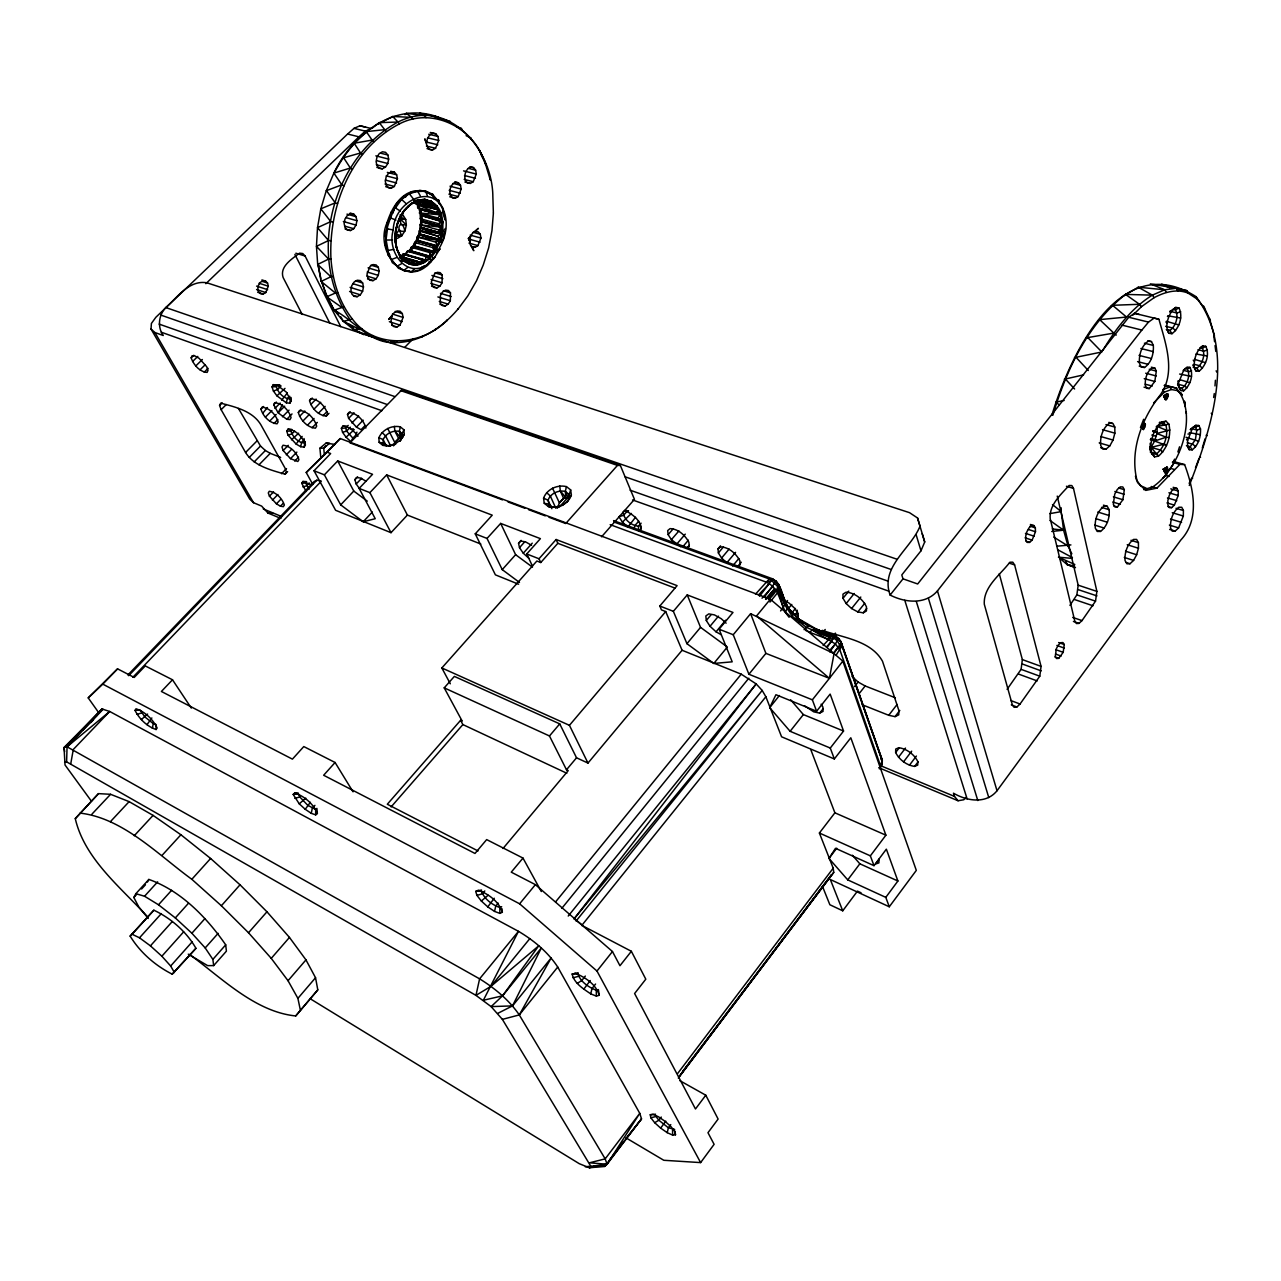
<?xml version="1.0" encoding="UTF-8"?>
<svg xmlns="http://www.w3.org/2000/svg" width="1281" height="1281" viewBox="0 0 1281 1281"><rect width="100%" height="100%" fill="white"/><g stroke="black" fill="none" stroke-linecap="round" stroke-linejoin="round"><path stroke-width="1.5" d="M1151.491 341.595L1148.256 341.162C1141.243 345.95 1138.841 355.221 1139.417 363.324L1141.307 367.119L1144.525 367.487C1151.475 362.699 1153.877 353.492 1153.332 345.438L1151.491 341.595L1147.92 340.698M1154.854 368.095L1152.308 367.807C1146.799 371.618 1144.862 378.936 1145.31 385.341L1146.783 388.319L1149.329 388.559L1154.822 381.434L1156.311 371.09L1154.854 368.095L1151.315 367.183M1164.509 470.816L1165.646 473.025L1167.648 469.358L1167.247 467.165L1163.244 469.262L1164.509 470.816L1166.511 467.133M1164.893 398.823L1165.326 395.781L1167.696 393.731L1168.096 396.037L1166.046 399.768L1163.612 395.941L1164.893 397.398M1172.131 310.45C1168.064 316.983 1164.557 326.063 1168.816 333.284L1171.971 333.717C1179.417 328.176 1183.324 316.375 1178.936 307.904L1175.798 307.408L1170.001 311.891L1175.798 307.408M401.225 257.129L405.517 254.551L407.31 251.236L409.712 251.076L412.338 246.913L412.898 248.082L414.612 242.461L433.058 247.697L437.045 246.673L440.52 240.828L439.719 239.579L442.602 231.269C446.461 186.482 402.442 194.68 396.453 227.201C389.776 247.313 407.022 278.954 429.679 258.394C434.083 249.459 450.496 233.911 438.807 223.791L420.28 218.731C421.065 214.007 420.792 204.816 415.092 203.359L414.532 200.044M1178.248 385.309L1178.296 380.633L1179.096 387.182L1178.248 385.309L1180.73 390.577L1183.58 390.865C1190.193 385.725 1193.972 375.093 1189.969 367.391L1187.135 367.055L1183.788 369.921L1179.144 381.562M1176.887 488.397L1174.517 488.333L1171.731 490.863L1169.297 495.331L1167.872 500.519L1167.856 505.018L1169.217 507.628L1171.603 507.66L1174.373 505.114L1178.2 495.523L1178.248 491.039L1176.887 488.397L1173.156 487.308M1183.34 516.035L1183.404 510.495L1181.739 507.276L1178.792 507.244C1172.611 512 1170.065 520.342 1170.546 527.916L1172.227 531.103L1175.173 531.087L1178.6 527.9L1183.34 516.035L1172.259 512.704M1192.435 428.382L1187.599 440.536L1187.535 446.3L1189.2 449.711L1192.163 449.871C1198.504 445.115 1200.889 436.613 1200.505 428.975L1198.856 425.516L1195.91 425.292L1190.385 429.583L1195.91 425.292M436.245 252.821C470.207 205.536 408.031 156.81 387.006 222.846C373.524 252.901 408.479 292.612 432.978 259.098L431.729 256.328C436.773 252.069 436.405 245.552 440.52 240.828L441.401 233.558L439.543 230.948L442.009 226.897L442.666 221.773L441.625 220.46L421.257 215.096L421.657 221.501L420.2 224.816C421.625 232.614 417.094 241.068 412.898 248.082L417.734 240.043L420.248 232.662M878.942 859.279L878.894 862.882L875.596 864.018L879.07 859.375M1194.26 367.295C1193.86 359.497 1196.134 350.642 1202.779 345.918L1205.773 346.318C1209.905 354.565 1205.981 365.822 1198.936 371.298L1195.942 370.962L1193.155 364.957L1195.942 370.962M445.324 229.603L445.34 228.53L443.402 239.403L441.112 242.589M443.098 211.189L442.89 208.114L442.569 212.326L445.164 219.964C441 178.732 394.052 198.411 393.235 229.956C386.205 253.174 409.312 282.653 431.409 261.052L429.375 256.6L409.936 250.836L411.906 248.994L409.712 251.076L429.375 256.744L429.679 258.394L423.675 262.669L416.661 264.879L409.84 264.254L403.803 260.812L399.576 255.223L396.117 246.817L395.701 231.188M895.643 752.539L895.723 749.065L898.766 747.704C906.884 748.825 914.186 754.365 917.853 761.635L917.708 765.109L914.618 766.406C906.564 765.253 899.31 759.777 895.643 752.539L899.134 747.976M309.89 998.556L579.284 1163.692L589.388 1167.776L590.829 1166.318L502.376 1019.372L491.119 1006.61L475.956 995.369L66.612 761.843L67.06 746.807L102.96 709.274L82.48 730.266M414.612 242.461L416.949 240.812L417.302 236.953L420.392 232.101M415.092 203.359L437.91 209.283L440.68 213.158L441.288 220.012L442.666 221.773L441.753 226.385L421.561 220.844L420.28 218.731M1154.517 456.869L1150.786 451.793L1154.517 456.869L1158.44 456.164C1167.343 448.606 1171.603 435.492 1168.864 424.139L1166.094 421.225L1162.171 421.849C1153.508 428.639 1150.706 440.2 1150.45 450.736L1150.162 443.258M1164.733 385.069L1176.214 388.079C1199.608 414.724 1179.321 469.871 1152.019 487.404M493.377 213.078L491.968 230.628L488.621 247.922L483.289 264.895L476.548 280.715L467.741 296.039L457.797 309.41L458.294 308.673C442.826 327.183 420.857 342.123 396.021 342.587C369.873 344.269 355.029 320.794 334.165 310.194L326.703 296.808L321.211 280.299L326.687 295.447L334.165 310.194L343.324 321.275L353.876 329.761L363.884 334.693M780.593 610.941L784.789 604.904L785.013 601.253L778.624 584.296L772.715 578.868L613.567 520.598M1168.864 424.139L1157.335 426.493L1156.903 433.49L1154.645 441.032L1151.059 447.389L1158.44 456.164L1156.487 453.714M280.875 518.437L267.969 513.057L261.612 506.075L253.558 502.728L249.667 499.014L151.03 329.041L151.398 323.452L155.866 317.272L347.599 134.025L354.004 128.372L359.945 125.762L371.346 128.532L365.357 131.142L358.952 136.827L205.841 283.693M421.801 267.105L419.255 270.115L411.297 271.796L403.643 270.499L392.338 262.685L385.373 244.895L387.47 228.883L387.006 222.846L390.465 217.914L396.822 203.151L411.825 191.734L425.516 191.173L432.482 195.256M1214.996 385.933L1215.413 380.265M1051.941 414.964C1069.347 357.575 1119.066 247.617 1196.006 296.632C1236.854 350.658 1211.426 428.783 1189.28 485.483M420.889 228.45L441.208 233.911L439.815 240.155L419.447 234.647L440.52 240.828L441.208 233.911L421.033 228.114L441.401 233.558L421.097 227.746L422.025 221.197L421.289 213.847M395.733 231.06L395.605 243.438L395.205 237.93M407.31 251.236L425.724 256.536L425.74 260.411L421.417 259.435L420.985 262.941L416.661 264.879L411.233 263.95L408.079 260.716L406.99 262.349L403.803 260.812C395.397 251.989 393.715 238.826 396.453 227.201M421.049 227.426L421.545 221.869L441.881 227.265L442.602 231.269L441.224 233.014L421.049 227.426L441.337 233.174L421.097 227.746M419.704 213.206L421.113 212.006L419.784 208.851L440.232 214.487L441.625 220.46L438.807 223.791L442.666 221.773L440.007 214.215L419.592 208.675L417.67 207.746L417.414 203.695L437.91 209.283L417.574 203.951L437.958 209.588L440.68 213.158L438.807 213.735L436.821 206.161L424.876 199.34L417.814 200.172L417.654 201.966L413.923 200.973M436.597 249.635L436.853 246.737L416.741 241.052L413.987 245.728L434.099 251.476L436.597 249.635L433.058 247.697L434.099 251.861L431.729 256.328L430.16 256.056L429.663 252.565L411.233 247.297L410.112 250.516L430 256.232L429.663 252.565L433.522 252.277L431.729 256.328M393.747 249.379L388.047 250.484L385.069 234.007L390.465 217.914L391.025 212.294L392.947 212.934L395.349 205.456L395.429 207.97L400.409 211.125M557.347 508.253L559.397 502.857L563.624 498.389L568.188 497.845L570.653 489.902L566.41 486.604C557.331 484.41 546.875 489.214 543.576 498.133L544.233 503.257L548.444 506.603C557.699 509.294 568.236 504.218 571.374 495.01L570.653 489.902M1153.268 454.291L1156.759 453.682C1164.637 446.989 1168.416 435.364 1165.966 425.324L1163.516 422.746L1159.673 422.17M446.685 320.874L447.341 319.978C422.186 345.886 375.093 349.777 352.259 318.889L350.225 319.818C306.223 257.641 331.459 157.963 397.991 122.047C448.206 96.491 492.416 149.012 492.849 196.281L493.361 212.742M352.259 318.889C338.905 301.932 332.676 280.603 331.01 259.322L330.962 259.002C328.48 206.833 351.106 148.82 399.384 123.905C430.64 107.54 469.326 125.346 482.633 156.698L481.384 155.321L484.282 160.077L490.319 180.013L490.239 179.004M400.489 256.68C418.951 247.521 425.628 221.901 417.062 203.759L418.182 204.063M395.172 237.481L397.222 224.479M337.656 292.468L335.398 293.029L321.147 281.436L317.8 263.582L320.826 278.441M1213.651 397.494L1214.26 393.571M70.775 763.636L73.305 749.449L109.702 711.483L518.485 931.335C533.793 940.398 547.948 952.055 557.731 967.059L639.763 1113.333L641.525 1118.873L607.082 1164.237L604.792 1166.367L589.388 1167.776L594.944 1166.094M151.03 329.041L154.921 332.532L163.215 335.494C157.211 326.911 158.684 315.062 165.761 307.536C177.483 297.4 188.931 279.834 206.801 282.765L909.526 512.672L917.532 517.972L920.014 526.155C910.983 548.989 879.871 566.875 890.119 595.057C905.155 602.727 925.33 604.92 937.452 590.893L1141.883 330.05L1148.513 322.091L1154.165 318.088L1158.921 319.257C1165.47 342.844 1176.214 372.018 1160.586 394.5C1141.563 418.839 1128.881 451.825 1137.576 482.585L1145.694 490.415L1156.935 488.141L1179.865 464.395L1184.621 464.619C1193.492 488.365 1200.297 519.237 1180.842 539.99L997.018 790.761C985.986 804.372 966.915 801.009 953.464 793.195L954.489 796.414L958.076 800.753L963.76 799.76L966.258 797.358M152.375 728.313L153.24 723.589L144.881 716.944L140.093 709.994L135.033 710.395C139.293 718.913 146.995 726.455 156.09 729.53L157.147 727.976C152.919 719.41 145.153 711.804 136.026 708.777L135.033 710.395M265.615 281.083L262.989 280.795L260.379 282.3L258.506 285.167L257.849 288.641L258.602 291.796L260.555 293.749L263.181 294.022L265.775 292.532L268.305 286.207L267.553 283.053L265.615 281.083L261.916 279.915M812.362 699.826L829.399 678.338L834.059 653.63L750.618 613.679L733.244 634.736L748.905 674.254L812.362 699.826L816.605 711.243L830.152 694.078L843.555 731.035L830.28 748.056L834.347 758.96L850.808 737.776L885.892 835.18L870.359 855.852L874.01 865.668L886.356 849.159L897.901 881.008L885.795 897.373L889.286 906.788L916.315 870.391L842.834 661.124L770.345 599.204L340.234 438.534L306.223 472.481L312.82 484.474M289.858 403.179L290.755 397.334L291.091 401.017L289.858 403.179L286.4 402.875L287.2 398.759L289.698 396.229M304.125 447.117L305.022 441.497L305.374 445.115L304.125 447.117L300.731 446.717L301.499 442.73L304.286 439.879M353.732 214.071L350.546 213.623L347.343 215.432L344.989 219.035L344.125 223.454L344.989 227.506L347.327 230.084L350.53 230.516L353.7 228.691L356.038 225.104L356.903 220.7L356.054 216.665L353.732 214.071L350.097 213.062M362.619 291.251L363.468 286.944L362.651 283.021L360.361 280.571L357.223 280.219L354.084 282.076L351.779 285.647L350.93 289.986L351.763 293.909L354.068 296.343L357.191 296.68L360.329 294.806L362.619 291.251L350.081 287.36M387.791 163.504L388.655 159.1L387.855 155.001L385.581 152.327L382.443 151.782L379.288 153.528L376.966 157.099L376.102 161.534L376.918 165.633L379.208 168.291L382.346 168.82L385.485 167.058L387.791 163.504L376.806 160.701M378.279 275.367L379.112 271.172L378.327 267.361L376.134 264.943L373.107 264.575L370.065 266.368L367.007 274.054L367.807 277.881L370.017 280.283L373.043 280.619L376.07 278.826L378.279 275.367L367.247 272.036M394.468 172.23L391.442 171.734L388.399 173.447L386.157 176.906L385.309 181.197L386.093 185.153L388.303 187.699L391.313 188.179L394.356 186.45L397.43 178.748L396.662 174.808L394.468 172.23L390.721 171.27M391.874 316.327L391.025 320.554L391.81 324.349L394.004 326.687L396.998 326.975L400.024 325.118L403.099 317.416L402.33 313.637L400.152 311.267L397.142 310.963L394.116 312.82L388.687 319.449L392.098 315.975M426.605 142.767L427.47 138.412L429.727 134.921L432.77 133.224L435.78 133.784L437.942 136.443L438.678 140.478L435.556 148.292L432.53 149.989L429.519 149.461L427.358 146.819L424.78 138.844L426.669 143.184M315.702 814.876L315.654 809.48L316.903 808.423L317.368 813.499L315.702 814.876L311.267 813.339L312.276 808.327L314.918 805.349M400.312 426.845L403.915 429.792L402.122 433.667L402.474 437.558L400.505 437.365L399.384 431.409L400.312 426.845C391.81 424.972 382.443 429.679 378.888 437.654L379.128 442.297L382.699 445.308L390.545 445.82L382.699 445.308M442.073 282.765L442.201 274.999L440.152 272.661L437.317 272.325L434.419 274.07L431.441 281.532L432.161 285.231L434.211 287.552L437.061 287.873L439.927 286.111L442.073 282.765L431.073 279.498M458.454 182.799L455.604 182.334L452.721 184L450.56 187.362L449.711 191.526L450.416 195.336L452.465 197.802L455.315 198.251L458.182 196.569L461.176 189.092L460.487 185.281L458.454 182.799L454.723 181.854M395.877 230.132C398.055 217.514 405.533 205.008 417.814 200.172L424.876 199.34L431.409 201.421L434.835 205.296L433.667 208.323L436.821 206.161L437.654 209.059L417.414 203.695M450.336 300.699L450.48 292.837L448.414 290.483L445.532 290.147L442.602 291.956L440.424 295.383L440.28 303.293L442.361 305.631L445.26 305.935L448.174 304.125L450.336 300.699L437.878 296.936M473.57 167.619L470.687 167.106L467.741 168.804L465.547 172.23L464.683 176.474L465.371 180.397L467.453 182.927L470.335 183.407L473.249 181.71L476.308 174.072L475.619 170.165L473.57 167.619L469.919 166.706M472.016 246.721L473.778 250.708L470.191 244.543L470.367 236.585L472.529 233.19L478.389 228.306L475.139 231.621M472.225 246.961L475.059 247.345L477.941 245.6L480.951 238.074L480.279 234.279L478.261 231.861L475.427 231.445M559.781 485.979L560.309 490.975L565.93 497.588L565.337 491.456L566.41 486.604M501.88 908.533L502.344 912.248L499.894 913.385L494.562 911.415L495.747 906.067L498.181 903.121M634.111 528.797L634.816 525.674L638.739 521.175M590.749 993.896C583.447 988.836 574.144 983.328 572.143 974.04L577.859 973.496C580.165 981.726 588.636 987.251 596.273 990.245L598.387 989.589L599.188 995.273L596.386 996.122L590.749 993.896L591.982 988.58L595.553 984.048M562.295 505.451L568.348 500.551M412.61 262.845L416.661 264.879L407.806 262.813L416.117 264.142L416.901 261.148L400.329 256.328M430.368 204.912L431.409 201.421C442.698 210.981 415.028 199.532 413.635 200.444M674.943 1131.187L675.487 1134.79L672.653 1135.11L667.209 1132.66L668.394 1127.792L670.78 1124.606M438.823 118.973L438.022 117.067C394.34 100.895 351.827 135.226 333.893 173.079L333.765 173.592C342.619 157.243 353.716 141.583 368.848 130.518M1033.959 525.594L1031.653 525.594L1029.059 527.852L1026.866 531.775L1025.697 536.291L1025.825 540.198L1027.234 542.423L1029.54 542.407L1032.134 540.134L1035.48 531.743L1035.352 527.852L1033.959 525.594L1030.404 524.473M1007.09 689.338L1021.101 669.355L1022.35 659.603L999.276 573.712M1039.788 676.192L1041.069 666.392L1014.616 564.921L1012.807 562.167L1009.876 562.231C1000.381 574.753 983.151 586.842 984.304 604.28L1012.374 704.934L1014.104 707.32L1016.906 706.984L1020.044 704.022L1039.788 676.192L1021.101 669.355M1113.029 440.04L1114.87 433.154L1114.806 427.053L1112.885 423.419L1109.538 423.162C1102.573 428.014 1099.947 437.237 1100.667 445.404L1102.637 449.023L1105.983 449.199L1109.778 445.916L1113.029 440.04L1100.683 436.533M1069.939 605.369L1076.857 594.88L1078.17 585.177L1057.257 496.099M1063.198 652.317L1064.239 644.519L1062.958 642.55L1060.812 642.726L1058.378 645L1056.313 648.762L1055.272 656.593L1056.569 658.546L1058.73 658.338L1063.198 652.317L1055.736 649.659M1107.248 506.299L1103.982 506.267C1097.305 511.167 1094.518 520.07 1095.271 528.092L1097.225 531.455L1100.507 531.439C1107.12 526.523 1109.874 517.7 1109.17 509.71L1107.248 506.299L1103.437 505.146M1095.527 601.157L1096.888 591.406L1073.494 488.413L1071.845 485.563L1069.075 485.483C1060.764 494.658 1048.947 505.034 1050.212 518.661L1074.807 621.077L1076.392 623.559L1079.018 623.383L1082.013 620.596L1095.527 601.157L1076.857 594.88M1122.909 499.718L1124.318 489.678L1122.829 486.94L1120.251 486.876L1117.288 489.502L1114.726 494.146L1113.317 504.234L1114.838 506.94L1117.416 506.972L1122.909 499.718L1113.397 496.852M1144.189 423.435L1142.124 427.197L1143.325 429.551L1145.39 424.347L1144.189 423.435L1141.963 424.94M1136.663 554.753L1138.441 548.252L1138.425 542.648L1136.631 539.413L1133.509 539.445C1127.152 544.297 1124.43 552.832 1125.054 560.63L1126.896 563.816L1130.018 563.72L1133.589 560.405L1136.663 554.753L1125.503 551.198M400.024 214.952L403.147 215.32L405.709 219.467L406.349 225.104L404.908 230.98C393.523 234.199 401.273 214.744 404.908 230.98L401.738 235.752L397.542 238.314L394.692 238.186M1052.822 415.3C1066.352 370.113 1087.569 324.141 1125.535 294.406L1152.356 295.142L1164.749 289.778L1176.342 288.289L1186.847 290.627L1188.128 293.141L1197.143 299.033L1204.636 308.321L1210.449 320.666M416.949 240.812L437.045 246.673L416.949 240.812L419.255 234.935L439.815 240.155L419.56 234.295L439.815 239.771L419.576 233.943L419.479 230.564L441.208 233.911L437.686 236.136L419.191 230.98M1202.299 447.966L1205.053 438.871M1179.545 446.797L1177.896 451.921L1179.016 451.921M396.389 227.65L399.752 217.93M393.571 445.852L394.772 442.457L400.505 437.365L394.884 431.04L394.372 426.365M342.988 157.931L360.553 152.983L362.475 154.425M1195.509 467.709L1198.856 458.854M879.407 768.936L882.145 764.293L882.337 760.482L840.864 641.509L834.732 636.689L813.227 629.563L830.136 637.602L806.309 627.29L792.234 616.225L793.195 613.711C780.577 605.801 785.333 580.357 769.289 578.964L613.807 521.959M1140.458 427.534L1143.661 419.287M407.854 262.733L411.505 263.79L412.402 261.58L399.512 257.817M827.03 647.545L834.972 636.081C816.205 630.476 796.366 622.214 786.23 604.296M1150.082 449.503L1149.794 446.653M417.19 240.139L437.317 245.824L439.543 240.492L417.302 236.953L417.734 240.043L416.613 239.723M1158.921 319.257L1134.422 313.301L1128.737 317.272L917.676 583.976L903.009 578.836L901.792 574.945L920.975 550.83L924.706 541.975L917.532 517.972M191.173 357.831L192.054 355.798L194.968 355.974L199.131 358.344L206.673 366.686L208.018 370.401L207.106 372.403C199.548 371.858 193.495 364.653 191.173 357.831L193.815 355.269M881.216 759.745C880.015 751.595 883.746 766.102 881.232 757.279L841.025 642.037L834.972 636.081L816.477 629.355C824.724 633.663 840.784 633.727 841.953 645.736L836.285 654.895M352.435 169.268L350.354 168.035L333.893 173.079L326.335 190.693L341.835 184.816L344.045 185.809M412.898 248.082L413.667 246.368L433.907 252.149M357.975 436.229L356.23 433.779L356.967 432.161M353.732 144.193L354.164 143.232L372.114 140.077L373.876 141.695M1172.932 462.761L1174.581 459.142M1189.152 483.369L1191.474 478.325L1192.627 478.245M830.28 748.056L790.121 731.307L769.689 707.64L775.934 694.718L816.605 711.243M219.579 405.42L220.7 403.147C235.112 406.942 252.565 410.897 260.876 424.796L285.006 468.077L286.4 472.161L285.119 474.226C270.964 470.031 253.926 466.044 245.568 452.497L221.133 409.68L219.579 405.42L222.157 402.858M497.813 1013.351L512.512 1005.889L541.351 947.94L502.536 995.833L483.369 1000.253L518.485 931.335L479.606 978.844L475.956 995.369L490.975 986.322L538.741 945.81L502.536 995.833L491.119 1006.61L512.512 1005.889L551.15 957.964L519.285 1014.92L502.376 1019.372M833.803 653.63L841.233 642.662L838.415 638.242L837.117 638.691L834.972 636.081L822.338 632.702M838.591 639.075L829.832 651.869M282.428 404.62L278.121 412.818L286.784 419.271L289.938 419.592L291.075 417.654C288.978 410.496 282.477 403.323 274.758 402.73L273.67 404.7L278.121 412.818L284.686 406.173M148.244 918.477L138.7 906.788L133.848 897.485L135.85 893.69L148.868 879.439C180.877 890.663 206.657 917.388 225.712 944.834L226.401 951.159L213.671 965.602L207.634 965.634L188.259 954.169M286.4 402.875L276.92 395.829L273.397 390.977L272.052 386.894L273.253 384.684L279.834 385.149L273.253 384.684M395.429 207.97L403.931 196.121L405.757 196.906L405.933 195.016L419.896 190.293L427.518 191.894M260.972 409.135L262.029 407.198C269.634 407.822 276.007 414.884 278.137 421.913L277.048 423.819C269.538 423.05 263.021 416.277 260.972 409.135L263.598 406.509M417.622 204.32L437.958 209.588L436.229 212.758L417.67 207.746M147.459 882.033L148.868 879.439M365.661 132.744L366.27 131.607L384.716 129.669L386.302 131.447M566.81 502.056L571.374 495.01M289.81 398.983C283.405 398.535 278.041 392.546 276.296 386.622L277.224 384.941M100.078 712.38L101.968 708.953L109.702 711.483L67.06 746.807L64.05 747.592L65.027 764.981L91.463 801.233M439.479 249.683L440.024 248.674L433.875 258.634L427.662 263.95M281.676 400.184L287.36 392.931M300.731 446.717L296.103 444.043L302.156 436.421M146.995 724.662L151.879 717.952M352.899 438.15L350.898 441.641L346.062 437.221L342.587 432.338L341.37 428.286L342.78 426.157L346.751 426.381L345.678 427.998L346.591 431.073L352.899 438.15L356.646 434.243M401.161 215.4L400.136 217.162L403.083 212.166L397.542 223.454L404.588 210.036L411.922 203.295M296.103 444.043L288.049 435.124L286.768 431.249L287.969 429.199L291.828 429.423L290.899 430.976C292.612 436.757 297.881 442.425 304.077 443.018M298.313 412.514L299.53 410.464C307.632 411.089 314.566 418.567 316.679 426.157L315.414 428.174C307.344 427.486 300.459 420.072 298.313 412.514L300.971 409.824M768.888 599.3C775.437 593.247 784.869 580.917 769.961 578.932L779.585 588.427L784.869 603.495L778.624 584.296M309.554 400.745L310.771 398.711C318.713 399.224 325.55 406.605 327.536 414.067L326.287 416.069C318.345 415.476 311.571 408.175 309.554 400.745L312.244 398.023M411.441 263.886L415.508 263.982L412.402 261.58M776.158 581.046L764.405 596.978M774.973 581.59L772.715 578.868L759.521 596.289M311.267 813.339L305.246 809.288L310.354 802.29M404.22 434.451L399.976 441.064L404.22 434.451L403.915 429.792M789.128 617.298L785.461 612.558L787.671 606.57L779.392 587.611L784.789 604.904L792.234 616.225M410.833 203.823L407.582 206.833L411.473 203.679M1166.254 473.81L1173.444 464.09M1102.829 350.418C1115.591 329.105 1130.963 308.433 1152.356 295.142L1154.149 297.64C1164.461 292.18 1176.759 288.449 1188.128 293.141M372.034 128.308L379.24 122.624L397.991 122.047L399.384 123.905M885.795 897.373L847.75 879.887L828.967 858.43L835.5 848.31L874.01 865.668M306.175 491.408L301.692 483.289L302.892 481.448L306.607 481.608L305.695 483.017L309.089 489.182M365.085 425.532L361.05 429.711L356.438 427.117L348.624 418.359L347.503 414.516L348.832 412.466C356.919 413.01 363.996 420.424 365.87 428.062M494.562 911.415L487.773 906.9L494.242 898.237M425.468 260.587L403.003 254.102L401.017 256.808L421.097 262.653L423.675 262.669L425.1 260.555M403.563 211.509L404.588 210.036L403.307 211.845M583.768 989.22L590.253 980.525M437.974 217.978L440.216 214.84L419.88 209.155L421.113 212.006L419.431 212.95L437.974 217.978L441.288 220.012L421.065 214.503L441.449 220.124L421.209 214.76L441.625 220.46M359.993 489.294L356.198 484.01L354.901 479.702L356.486 477.509L360.521 478.037L365.966 481.176M667.209 1132.66L660.644 1128.113L665.8 1121.163M626.009 1137.88L663.798 1160.282L700.627 1162.604L714.109 1144.333L707.977 1132.708L718.113 1119.05L705.783 1095.207L679.907 1080.7M412.738 119.277L411.553 117.356L392.691 116.491L378.423 123.889M822.482 886.388L829.864 904.738L842.738 910.807L857.453 891.128L861.056 892.793M705.783 1095.207L695.471 1108.994L634.607 993.528L645.8 979.18L631.357 951.287L584.04 926.547L574.112 918.813L756.19 683.926L741.235 674.174L682.084 650.268L665.72 611.565L661.444 609.884L659.811 606.025L677.105 585.641L556.114 539.509L538.997 558.772L540.774 562.535L557.843 543.304L556.114 539.509M678.322 1078.122L833.755 872.377L833.21 868.182L819.392 833.018L834.892 812.811L810.777 749.577M661.252 1117.048L658.85 1120.235L654.671 1122.684L650.86 1117.801L650.252 1114.742L653.022 1114.358L658.45 1116.76L665.095 1121.339L671.132 1126.832L674.943 1131.764L675.487 1134.79M847.75 879.887L859.839 863.794L897.901 881.008M682.485 1071.621L831.545 874.683L678.658 1077.273L833.755 872.377M914.618 766.406L918.109 761.811M67.06 746.807L479.606 978.844C494.882 988.292 509.085 1000.029 519.285 1014.92L605.176 1158.873L607.082 1164.237L589.484 1162.796L605.176 1158.873L639.763 1113.333L607.082 1164.237L590.829 1166.318L604.792 1166.367L607.146 1163.26M609.516 1160.138L623.687 1141.467M626.057 1138.345L641.525 1118.873L604.792 1166.367M909.446 765.221L916.395 756.046M677.601 1073.558L833.21 868.182M898.509 757.231L905.475 748.072M828.967 858.43L836.733 848.214M903.553 761.859L911.672 751.178M1153.573 402.971L1164.429 392.146L1171.362 389.52L1177.431 390.609L1182.171 395.253L1181.146 392.931M862.113 704.71L888.742 715.294L895.035 716.623L899.806 710.427M888.742 715.294L897.084 704.486M404.652 210.468L406.974 207.458M750.618 613.679L765.894 653.374L829.399 678.338L842.834 661.124M859.199 693.565L865.155 685.959L895.339 697.777M854.539 686.584L858.11 682.036L865.155 685.959M631.357 951.287L619.956 965.73L612.462 951.527L535.394 884.643L511.263 872.169L522.984 858.078L486.668 839.599L474.995 853.45L323.645 775.261L335.078 762.483L303.789 746.567L292.42 759.137L161.39 691.468L172.503 679.779L191.317 708.089M804.436 705.703L813.739 711.836L819.664 713.117L823.203 708.633M434.675 330.146L435.492 329.121M700.627 1162.604L596.978 971.046L612.462 951.527M790.121 731.307L803.363 714.59L843.555 731.035M585.337 976.058L581.766 980.557L577.299 983.344M890.119 595.057L903.009 578.836M857.838 611.918L863.282 612.814L866.436 610.957L866.452 606.81C862.673 599.028 854.891 592.719 846.052 592.206L842.962 594.128L843.01 598.291L846.165 603.543L851.593 608.539L857.838 611.918L864.739 603.287M863.282 612.814L866.725 608.491M769.689 707.64L779.408 695.519M851.593 608.539L860.8 597.042M823.139 645.528L831.673 636.289L834.732 636.689M581.638 925.603L765.862 696.752L762.179 690.443L756.19 683.926L568.22 916.043M822.77 632.526L825.22 629.467M846.165 603.543L854.235 593.503M519.285 1014.92L557.731 967.059M576.082 921.039L762.179 690.443L574.112 918.813M843.01 598.291L848.791 591.117M748.905 674.254L765.894 653.374M561.831 908.309L748.825 678.209M555.602 901.872L741.235 674.174M792.01 612.718L795.469 608.491M490.975 986.322L529.854 938.573M797.294 611.998L794.989 614.832L797.31 613.375L797.166 610.14L798.191 617.954L797.31 613.375M785.237 603.335L787.543 600.517M788.343 608.651L791.786 604.424M765.958 599.396L774.829 588.62L765.478 598.948M713.805 663.446L727.352 647.017L700.547 627.37L687.224 594.912L673.358 611.325L686.936 643.686L713.805 663.446L732.204 661.829L719.089 629.211L732.988 612.446L687.224 594.912M99.037 713.133L88.229 697.889L102.784 684.134L519.622 903.81L535.394 884.643M770.345 599.204L756.559 615.953L829.399 678.338M769.945 602.07L777.551 592.831L779.585 588.427L776.222 581.75M421.161 200.012L417.654 201.966L417.814 200.172L412.146 203.199L416.277 201.165M189.492 954.409C221.245 977.563 254.983 1011.878 295.719 1015.945L317.8 989.877L315.542 977.723L305.967 959.885L289.458 937.42L266.96 911.784L240.027 884.803L210.612 858.478L180.909 834.764L153.079 815.389L129.125 801.634L110.582 794.3L98.509 793.628L75.275 818.623C84.674 859.119 120.686 887.221 147.555 916.796M317.8 989.877L295.719 1015.945M726.119 623.174L721.235 618.707L714.446 614.896L708.809 613.887L705.831 615.953L706.295 620.484L710.026 626.281L716.047 631.821L725.703 620.18M755.47 594.176L769.289 578.964L771.29 581.126L765.638 581.894L610.172 524.666M710.026 626.281L718.497 616.129M488.125 895.243L481.336 901.023L476.916 895.355L475.715 891.368L481.528 889.991M686.936 643.686L700.547 627.37M706.295 620.484L711.131 614.672M478.037 850.952L387.31 804.244L460.584 720.322L462.185 721.091L444.219 687.865L454.355 676.4L559.733 723.877L576.53 757.792L587.979 763.076L682.084 650.268M484.794 890.936L482.345 893.866L476.916 895.355M503.001 848.502L568.236 770.602L566.49 769.785L576.53 757.792M741.267 562.231L737.488 566.73L740.146 564.809L739.842 560.742C736.079 553.568 729.017 547.243 720.611 546.859L718.017 548.828L718.369 552.928L721.587 558.036L726.791 562.807L735.582 552.335M732.604 565.994L738.881 558.5M721.587 558.036L729.145 549.069M833.226 653.23L838.334 647.161L841.105 647.69L837.55 641.092L831.673 636.289L813.227 629.563M718.017 548.828L720.546 545.834M587.979 763.076L569.437 725.334L665.72 611.565M718.369 552.928L723.429 546.939M798.848 622.31L800.833 620.068L817.47 629.708L814.3 628.955M566.49 769.785L549.469 735.967L559.733 723.877M683.397 546.01L688.409 540.166M300.411 1010.277L297.897 998.363L315.542 977.723M689.338 545.226L686.824 548.172L689.29 546.234L688.858 542.183C685.095 535.25 678.306 528.925 670.091 528.605L667.673 530.59L668.154 534.641L671.388 539.685L680.723 546.715M676.496 544.377L685.271 534.145M668.154 534.641L673.198 528.797M297.897 998.363L288.033 980.718L305.967 959.885M671.388 539.685L678.914 530.926M405.036 114.73L406.253 113.336L425.02 115.69L426.013 117.628M288.033 980.718L271.252 958.364L289.458 937.42M391.105 806.918L462.873 724.582L460.584 720.322M641.108 523.176L638.498 526.187L638.611 531.023L641.076 528.925C640.724 520.278 632.686 514.338 625.528 510.847L628.587 510.863L624.904 510.382L623.062 512.032C623.767 519.446 631.261 525.61 638.498 526.187L640.372 524.586L641.076 528.925M767.992 598.691L775.806 589.724L778.704 590.333L784.789 604.904M631.437 513.441L622.422 522.104L618.915 516.723L623.543 515.33L627.482 510.847M635.552 517.22L627.85 527.083L622.422 522.104M422.025 336.983L423.018 335.846M271.252 958.364L248.514 932.76L266.96 911.784M601.558 536.819L634.463 499.366L620.372 465.499L401.626 390.081L349.937 442.858L502.488 499.878M440.68 213.158L439.831 214.119L419.592 208.675M213.671 965.602L212.87 959.389L225.712 944.834M98.509 793.628L75.275 818.623M172.214 974.168L195.945 948.324C186.578 931.783 171.013 918.253 153.864 910.199L130.134 936.075C139.997 952.311 155.289 965.634 172.214 974.168L195.945 948.324M212.87 959.389L205.2 947.94L218.154 933.321M248.514 932.76L221.373 905.747L240.027 884.803M174.424 972.567L170.661 966.018L192.326 941.679M620.372 465.499L617.458 465.403L565.738 523.529L548.989 517.268M450.32 683.782L441.833 667.961L536.867 561.014L540.774 562.535M170.661 966.018L161.87 956.218L183.647 931.847M528.909 558.356L523.288 553.2L532.255 543.16M305.791 798.143L299.242 803.827L293.189 794.412L294.774 792.955L298.105 792.891M532.512 566.202L526.731 553.968L540.406 538.644L500.663 523.417L487.036 538.436L502.232 569.629L519.494 582.455M205.2 947.94L191.878 933.241L204.928 918.605M523.288 553.2L519.494 547.676L518.549 543.24L521.127 540.374M519.494 547.676L524.634 541.943M564.617 497.044L559.397 502.857L552.543 488.189M502.232 569.629L515.619 554.689L500.663 523.417M559.301 507.084L567.259 498.181M130.134 936.075L132.087 934.249L139.501 937.804L150.421 945.858L172.278 921.551M135.85 893.69L144.545 896.236L158.508 904.786L175.305 917.917L188.419 903.313M830.104 649.899L835.452 643.959L812.106 629.996L809.704 632.302L805.477 630.316M90.903 722.564L93.529 719.65M80.127 813.115C123.216 818.111 158.155 854.843 191.83 879.294L210.612 858.478M139.501 937.804L161.342 913.609M158.508 904.786L171.638 890.279M132.087 934.249L153.864 910.199M1162.828 478.069L1166.895 474.45M133.848 897.485L136.427 894.65M141.599 888.998L145.474 884.755M144.545 896.236L157.643 881.84M518.613 584.232L495.395 574.849L475.251 533.841L492.24 515.17L386.654 474.899L369.889 492.625L359.144 488.413L372.547 474.306L337.704 460.952L324.365 474.819L314.037 470.768L330.658 453.554L327.055 452.177L306.223 472.481M162.047 855.388L180.909 834.764M134.233 835.74L153.079 815.389M762.019 598.211L772.891 586.49L777.551 592.831L785.461 612.558M110.374 821.713L129.125 801.634M314.037 470.768L335.606 510.286L391.009 532.672L407.39 515.074L480.807 544.025M826.469 646.905L831.817 641.189M91.992 814.076L110.582 794.3M324.365 474.819L340.682 504.858L363.212 521.751L372.355 512.032M804.068 629.66L808.663 625.865L810.2 626.313M147.619 714.077L141.374 719.554M354.901 479.702L357.639 476.836M400.088 436.869L394.772 442.457L387.695 428.462M356.198 484.01L361.658 478.277M340.682 504.858L353.78 491.071L337.704 460.952M128.676 675.695L316.855 480.199L321.355 481.16L132.888 677.233M356.438 427.117L363.164 420.152M280.427 506.203L283.325 506.668L284.366 505.066C282.252 498.501 276.28 492.256 269.282 491.28L268.289 492.913L269.426 496.163L276.44 503.817L280.427 506.203L283.165 503.369M354.245 429.599L346.062 437.221M309.297 482.985L306.607 485.787L302.892 486.94M127.86 674.991L314.197 481.48L316.855 480.199M758.416 595.008L769.289 583.72L772.891 586.49M272.421 500.15L277.897 494.498M326.223 445.596L323.725 448.158L319.898 448.238L320.81 457.509M348.192 425.404L345.678 427.998L341.37 428.286M351.891 422.954L358.632 416.005M88.229 697.889L117.564 668.842L134.217 677.441L145.281 665.928L172.503 679.779M276.44 503.817L280.539 499.574M350.354 427.181L346.591 431.073L342.587 432.338M102.784 684.134L117.564 668.842M327.055 452.177L340.234 438.534M285.119 474.226L287.617 471.648M347.503 414.516L350.209 411.729M269.426 496.163L273.558 491.92M348.624 418.359L354.036 412.786M290.499 458.646L297.8 461.496L298.921 459.703C296.84 452.753 290.499 445.996 283.069 445.228L281.98 447.037L283.165 450.544L290.499 458.646L296.872 452.113M281.516 473.746L286.528 468.59M404.876 347.215L413.219 338.632M294.71 461.112L298.537 457.173M298.649 433.202L291.46 439.815M318.473 413.203L325.166 406.365M307.472 425.212L314.069 418.471M283.165 450.544L288.273 445.324M322.956 415.749L326.975 411.633M312.052 427.822L317.32 422.426M286.287 454.787L291.379 449.567M326.287 416.069L328.961 413.315M78.381 734.461L66.084 747.063L101.968 708.953L64.05 747.592L64.674 751.643M259.018 464.795L270.243 453.346L280.651 457.413M314.005 409.119L320.698 402.282M302.908 421.033L309.506 414.291M294.662 431.073L291.876 433.923L288.049 435.124M881.088 765.381L882.145 764.293L881.952 760.129L882.145 764.293L880.383 765.365L880.591 767.591M249.251 457.429L260.491 446.028L238.458 408.479M286.784 419.271L292.036 413.939M470.591 236.248L468.414 238.458L469.583 241.132M254.166 461.929L265.391 450.512L270.243 453.346M310.739 404.556L316.103 399.096M299.546 416.389L304.846 411.009M409.039 341.162L410.208 339.977M274.903 408.399L280.171 403.067M245.568 452.497L256.824 441.08M273.958 423.499L277.849 419.544M282.461 416.789L289.026 410.144M265.407 417.126L271.924 410.56M269.699 421.049L276.2 414.484M281.099 385.933L277.32 389.712L273.397 390.977M285.006 388.367L276.92 395.829M267.441 407.518L262.653 413.363M273.67 404.7L276.312 402.042M409.215 251.765L411.665 249.299M221.133 409.68L226.257 404.572M1132.98 315.062L1141.483 306.671L1154.149 297.64M200.044 369.825L205.296 364.669M204.191 372.195L208.114 368.32M518.549 543.24L520.743 541.094L525.498 541.831L531.551 545.274M192.55 361.546L197.802 356.406M195.785 365.934L202.366 359.513M64.05 747.592L97.308 715.086M411.297 271.796L414.628 268.61M470.367 236.585L468.414 238.458L469.519 240.748M424.876 199.34L422.586 201.501L421.897 199.884L422.186 201.645L425.933 200.268M1162.171 421.849L1156.215 426.893L1157.848 425.9M397.382 341.37L396.021 342.587L390.609 341.338M430.528 260.812L434.964 256.76L426.973 265.615L423.338 266.256M441.881 227.265L420.2 224.816L438.71 229.923L441.881 227.265L421.657 221.501L442.009 226.897L421.657 221.149L421.209 215.464L442.666 221.773L421.209 215.464M319.898 448.238L326.095 443.066L329.585 443.274L323.725 448.158L324.397 455.155M404.156 258.57L403.083 259.451L403.803 260.812L403.451 259.146L406.397 261.932L400.953 260.395L406.397 261.932L404.156 258.57L400.473 257.497M383.307 341.13L384.844 339.929M1110.739 306.655L1112.548 305.294L1139.498 304.286L1141.483 306.671M403.643 270.499L407.742 267.441M1166.351 292.34L1164.749 289.778L1138.265 287.216L1123.549 295.927M401.097 439.543L395.397 443.706L388.655 445.82M1098.057 320.762L1099.658 319.626L1126.543 317.048L1112.548 305.294M430.704 201.902L431.409 201.421L426.637 200.332L426.493 202.654L419.047 200.669M1202.779 345.918L1199.977 347.872L1202.363 348.192L1205.773 346.318M1164.717 395.189L1166.943 393.667M412.146 203.199L417.814 200.172M1150.546 488.381L1152.756 486.956L1143.693 489.63M407.054 262.285L409.84 264.254L410.785 263.646L407.134 262.589L410.785 263.646M401.161 257.129L406.766 254.214L405.661 253.894M1085.84 337.912L1113.862 333.092L1116.231 335.094M820.112 631.757L822.434 630.364C842.85 637.714 870.808 640.34 882.497 661.236L898.862 710.427L898.75 714.846L895.035 716.623M1166.094 421.225L1160.042 423.306M1165.678 467.901L1163.244 469.262L1167.215 470.928M349.008 324.349L353.46 327.936L353.876 329.761L361.963 328.593M399.336 254.679L397.302 250.323M1172.948 309.458L1175.462 309.858L1178.936 307.904M388.047 250.484L386.606 249.779L389.808 254.983L387.855 254.711L396.902 266.288L401.69 263.63M1184.941 368.56L1187.311 368.832L1189.969 367.391M1164.973 395.205L1167.696 393.731M401.61 257.001L406.766 254.214L405.725 254.262L425.804 260.075L429.679 258.394L430.944 261.164M1142.22 424.956L1144.958 423.483M1193.155 427.117L1195.525 427.294L1198.856 425.516M1167.247 467.165L1163.244 469.262L1167.648 469.358M401.017 256.808L405.004 254.743L425.74 260.411M819.664 713.117L823.043 711.387L822.914 707.064L821.121 704.198M333.252 276.408L330.898 276.744L317.688 264.462L328.593 259.082L330.962 259.002M437.462 209.011L436.821 206.161L433.971 207.554L416.293 200.717M330.93 240.7L328.528 240.524L316.455 246.368L328.593 259.082L331.01 259.322M431.409 201.421L426.493 202.654L419.447 200.364M321.147 281.436L330.898 276.744M475.715 891.368L481.448 890.839C484.01 898.926 492.048 904.754 499.798 907.54L501.656 906.676M333.124 222.045L330.77 221.597L317.512 227.65L328.528 240.524M1074.487 357.591L1101.836 351.987L1087.265 337.031M417.302 236.953L435.78 242.141L439.543 240.492M326.687 295.447L326.703 296.808L335.398 293.029M337.544 203.583L335.238 202.846L320.826 208.819L317.512 227.65L316.455 246.368L317.688 264.462M399.656 216.713L405.709 219.467L400.441 219.051L400.457 218.026L400.697 224.415L406.349 225.104L400.441 219.051L399.656 216.713L403.147 215.32M812.106 629.996L815.036 628.843L834.555 636.097M391.554 259.467L396.886 257.465M334.165 310.194L344.061 306.751M1056.825 546.202L1070.916 544.921M411.233 247.297L413.427 246.544L433.731 252.245L413.667 246.368M572.143 974.04L578.243 972.903M1169.089 437.574L1166.174 437.221L1154.645 441.032L1166.511 445.468L1164.077 443.674M312.564 483.978L310.723 484.554L302.892 481.448M402.346 437.189L402.122 433.667L399.384 431.409C392.931 429.984 385.821 433.57 383.131 439.607L383.323 443.146L386.029 445.42M392.258 445.292L395.669 444.219M569.661 497.412L568.556 493.97L565.337 491.456C558.452 489.774 550.51 493.425 548.012 500.214L549.869 507.052M1180.714 311.795L1176.887 312.964L1169.729 311.251M555.089 507.26L562.391 505.05M1207.439 350.017L1203.708 351.138L1197.975 349.713M1169.921 429.984L1156.903 433.49L1166.174 437.221M1191.57 370.817L1188.656 371.698L1183.26 370.305M1165.102 395.493L1168.112 394.612M137.003 714.334L141.567 712.989M1142.364 425.244L1145.39 424.347M1200.505 428.975L1196.838 430.048L1191.218 428.511M1167.664 467.981L1163.244 469.262L1164.941 469.246M294.838 798.383L299.802 796.974L307.712 805.253L315.654 809.48M342.78 426.157L346.43 426.525L351.362 429.311L353.268 428.767M573.055 977.787L578.532 976.33M405.517 254.551L406.766 254.214M363.212 521.751L375.237 518.709L359.144 488.413M1055.656 402.234L1064.159 400.457M650.86 1117.801L655.968 1116.504L658.85 1120.235L668.394 1127.792L674.671 1129.394M1163.901 444.203L1151.059 447.389L1160.554 450.063L1162.732 452.081M416.261 263.918L420.344 262.941L416.901 261.148M64.61 762.323L66.612 761.843M1064.319 379.24L1083.566 374.869M340.794 316.839L343.324 321.275L350.225 319.818M1167.439 316.503L1168.929 316.231M1049.876 513.633L1061.228 511.615L1061.18 507.804M585.321 1166.847L589.132 1166.318M1051.733 531.487L1063.582 530.174L1067.97 545.946L1071.861 553.808M650.252 1114.742L655.52 1114.182M396.069 236.28L401.738 235.752L399.176 229.811L396.181 234.167L401.738 235.752M293.189 794.412L298.553 793.948L299.802 796.974M301.692 483.289L305.695 483.017M286.768 431.249L290.899 430.976M272.052 386.894L276.296 386.622M1187.951 434.051L1189.392 433.971M409.648 270.931L405.709 271.028L398.439 268.257L396.902 266.288M386.638 240.027L392.482 239.979M267.969 513.057L272.693 513.073M548.444 506.603L556.771 507.132M1191.506 376.422L1179.625 374.052M1165.102 395.973L1168.096 396.037M1142.364 425.724L1145.39 425.788M1200.409 434.707L1189.296 432.594M1180.65 318.024L1167.904 315.799M1207.326 356.006L1195.99 354.02M1072.229 558.372L1058.458 557.203L1074.807 564.457M419.431 212.95L440.216 214.84L419.88 209.54L421.113 212.006L419.992 211.717M439.287 203.375L438.63 200.044L436.693 199.852L432.69 194.248L425.516 191.173L427.454 195.961M421.497 267.713L423.114 267.857M429.679 258.394L425.724 256.536L429.343 256.889L409.456 251.172M442.602 231.269L438.71 229.923M287.969 429.199C296.151 429.952 303.149 437.462 305.374 445.115M425.724 256.536L429.311 256.921M1052.277 528.941L1063.582 530.174L1061.453 513.457M415.62 200.396L423.322 201.277M427.165 201.725L431.008 202.158L434.259 204.88M1194.516 367.871L1196.902 368.159C1202.555 363.788 1205.693 354.773 1202.363 348.192M1179.177 289.57L1186.847 290.627M421.657 221.149L421.257 215.096L441.545 220.812M326.095 443.066L334.933 444.459M425.02 115.69L419.544 113.224L438.022 117.067M387.47 228.883L393.235 229.956M1199.528 457.077L1200.569 457.285M544.233 503.257L548.524 504.09L551.727 506.635M379.128 442.297L383.323 443.146M1074.631 566.122L1067.169 564.569L1059.899 558.42M437.958 209.588L417.638 204.848L440.007 214.215L419.784 208.851M430.272 132.471L435.78 133.784M428.767 134.249L437.942 136.443M427.678 137.836L438.678 140.478M426.813 142.143L437.814 144.801M1166.415 321.291L1178.792 324.926M359.945 125.762L365.661 127.171M354.004 128.372L365.357 131.142M426.397 146.05L435.556 148.292M1128.737 317.272L1148.513 322.091M1165.662 326.303L1172.804 328.048L1175.622 330.658M427.037 148.644L432.53 149.989M1166.318 329.617L1169.889 330.498L1171.971 333.717M1134.422 313.301L1139.209 314.486M347.599 134.025L358.952 136.827M1122.108 325.166L1141.883 330.05M468.334 168.355L475.619 170.165M463.562 170.885L476.308 174.072M1144.413 343.196L1153.332 345.438M380.521 153.16L387.855 155.001M464.523 175.545L475.443 178.283M1194.533 359.337L1205.501 362.667M1140.859 348.496L1153.316 351.635M375.845 155.85L388.655 159.1M464.17 179.404L473.249 181.71M1193.988 364.284L1199.705 365.742L1202.443 368.271M464.875 182.014L470.335 183.407M1193.091 367.183L1196.902 368.159L1198.936 371.298M1139.017 355.381L1151.459 358.552M453.042 183.375L460.487 185.281M376.342 164.721L385.485 167.058M1137.592 361.61L1148.24 364.348M376.854 167.395L382.346 168.82M450.015 186.209L461.176 189.092M1139.193 366.11L1144.525 367.487M387.31 172.391L396.662 174.808M1149.233 369.248L1156.311 371.09M449.167 190.325L460.327 193.223M1179.993 379.72L1189.793 382.683M416.373 200.525L436.821 206.161M1150.226 451.985L1156.759 453.682M386.205 175.833L397.43 178.748M1145.694 373.219L1156.295 375.974M448.894 194.152L458.182 196.569M1177.575 384.124L1184.749 385.981L1186.895 387.967M385.373 180.077L396.582 183.007M449.727 196.794L455.315 198.251M1144.237 378.664L1154.822 381.434M1178.392 387.454L1181.979 388.383L1183.58 390.865M1164.141 385.437L1176.214 388.079L1177.431 390.609M419.88 209.155L440.232 214.487M385.021 184L394.356 186.45M1145.214 384.188L1152.276 386.045M385.725 186.69L391.313 188.179M1144.045 387.166L1149.329 388.559M418.455 200.653L422.186 201.645M417.206 203.583L437.654 209.059M417.942 200.509L423.547 202.03M1153.012 431.137L1156.743 432.145M427.406 203.263L434.835 205.296M473.089 232.309L480.279 234.279M420.921 220.892L422.025 221.197M470.159 235.112L480.951 238.074M469.31 239.227L480.087 242.205M1185.998 437.269L1198.632 441.224M1152.868 431.473L1156.583 432.498M437.045 246.673L416.741 241.052L413.859 246.08L434.099 251.861M468.958 243.102L477.941 245.6M1187.327 442.73L1192.931 444.283L1195.605 446.765M419.752 230.516L437.686 236.136L439.719 239.579L419.576 233.943M1108.834 422.378L1112.372 423.354M1151.827 435.076L1155.654 436.132M471.472 246.336L475.059 247.345M1186.43 445.724L1190.177 446.765L1192.163 449.871M421.561 220.844L441.897 226.545M1105.967 424.587L1114.806 427.053M1150.802 438.47L1156.359 440.024M1150.69 438.903L1156.295 440.472M346.975 214.135L356.054 216.665M1150.546 439.351L1156.135 440.92M1150.354 439.735L1155.91 441.305M409.712 251.076L429.375 256.6M1102.509 429.663L1114.87 433.154M346.014 217.642L356.903 220.7M417.11 240.492L437.381 246.208M1152.868 431.377L1156.583 432.434M343.356 221.501L356.038 225.104M1153.044 430.944L1156.775 432.001M1173.38 461.416L1184.621 464.619M344.653 226.113L353.7 228.691M1172.355 462.265L1179.865 464.395M413.427 246.544L433.522 252.277M1099.194 442.89L1109.778 445.916M345.085 228.963L350.53 230.516M1100.683 447.677L1105.983 449.199M1170.53 468.366L1174.293 469.438M409.936 250.836L429.615 256.504M428.863 261.916L430.56 262.397M1165.294 475.363L1169.057 476.452M420.985 262.941L400.761 257.049L405.004 254.743L403.003 254.102M400.713 258.57L408.079 260.716L409.84 264.254M405.26 254.727L425.292 260.587M402.106 257.625L407.774 259.29M411.313 260.315L420.536 263.005M411.858 262.925L415.508 263.982M434.867 272.853L442.201 274.999M1170.786 488.846L1178.248 491.039M432.209 116.075L450.239 121.375L450.88 123.2M1151.283 486.492L1156.935 488.141M431.905 275.447L442.89 278.698M1168.896 492.785L1178.2 495.523M1167.487 497.925L1176.791 500.679M370.962 265.167L378.327 267.361M1118.601 487.981L1124.318 489.678M430.784 283.389L439.927 286.111M1166.943 502.905L1174.373 505.114M1176.006 508.285L1183.404 510.495M431.569 286.223L437.061 287.873M1167.888 506.555L1171.603 507.66M368.063 267.857L379.112 271.172M1114.838 491.504L1124.35 494.354M443.354 290.691L450.48 292.837M440.488 293.349L451.184 296.568M295.847 253.222L305.102 256.024L340.714 326.623M1066.433 486.268L1073.494 488.413M1170.514 519.045L1181.578 522.392M366.862 276.039L376.07 278.826M1112.773 502.024L1120.379 504.33M367.519 278.938L373.043 280.619M1113.621 505.819L1117.416 506.972M439.271 301.419L448.174 304.125M1169.377 525.098L1178.6 527.9M439.911 304.302L445.26 305.935M1101.548 507.372L1109.17 509.71M1169.649 529.405L1175.173 531.087M355.478 280.827L362.651 283.021M1097.817 512.032L1109.234 515.554M352.723 283.629L363.468 286.944M1096.024 518.725L1107.425 522.264M349.585 291.46L360.329 294.806M1094.743 525.114L1104.238 528.076M353.62 295.559L357.191 296.68M1130.963 540.31L1138.425 542.648M1096.696 530.254L1100.507 531.439M395.205 311.395L402.33 313.637M1127.248 544.729L1138.441 548.252M392.418 314.053L403.099 317.416M391.57 318.232L402.25 321.627M389.36 321.707L400.024 325.118M262.029 281.292L267.553 283.053M1030.036 526.155L1035.352 527.852M1124.286 557.443L1133.589 560.405M391.666 325.262L396.998 326.975M259.082 283.245L268.305 286.207M1028.403 529.469L1035.48 531.743M1126.287 562.535L1130.018 563.72M256.584 286.111L267.649 289.666M1025.457 533.392L1034.295 536.227M256.568 289.554L265.775 292.532M1025.056 537.844L1032.134 540.134M257.657 292.228L263.181 294.022M1026.017 541.255L1029.54 542.407M153.24 723.589L156.074 724.518L156.09 729.53M1078.17 585.177L1096.888 591.406M1009.316 563.16L1014.616 564.921M1078.266 589.66L1096.952 595.905M1074.343 599.476L1093.013 605.785M294.774 792.955C304.462 796.254 313.461 803.956 317.368 813.499M1072.677 617.394L1082.013 620.596M165.761 307.536L896.892 559.205M1073.414 621.445L1079.018 623.383M400.377 390.497L617.458 465.403M160.766 315.062L394.756 396.566M624.984 476.756L891.048 569.453M159.148 324.109L387.07 404.476M630.06 490.175L888.117 581.174M1058.634 642.55L1064.239 644.519M1056.857 645.448L1064.319 648.09M161.326 332.227L381.85 410.721M632.526 499.942L888.87 591.182M1074.615 567.227L1067.169 564.569L1066.016 561.927L1067.169 564.569L1075.48 567.691M1055.56 654.063L1061.148 656.064M1055 657.009L1058.73 658.338M478.069 890.151C488.333 893.818 498.998 901.536 502.344 912.248M1022.35 659.603L1041.069 666.392M1022.51 664.07L1041.213 670.876M1159.209 422.842L1165.966 425.324M1018.523 674.062L1037.194 680.932M508.061 501.976L524.81 508.237M528.525 509.63L545.274 515.875M1010.709 700.499L1020.044 704.022M1011.301 704.87L1016.906 706.984M809.704 632.302L828.118 639.299L833.771 638.53L832.33 636.241L815.036 628.843M456.132 126.435L461.368 128.436L462.025 130.342M557.843 543.304L674.975 588.107M574.865 973.128C584.937 977.051 596.225 984.384 599.188 995.273M475.251 533.841L487.036 538.436M526.731 553.968L538.997 558.772M659.811 606.025L673.358 611.325M719.089 629.211L733.244 634.736M390.465 217.914L395.941 220.076M353.876 329.761L369.488 336.102M1164.749 289.778L1150.37 283.854L1176.342 288.289L1177.783 290.851L1176.342 288.289L1161.531 284.318L1169.841 287.825M1157.335 426.493L1166.911 430.48M263.245 508.909L281.692 516.563M880.752 765.75L954.489 796.414M878.734 767.671L958.076 800.753M1142.22 426.269L1144.958 427.406M1164.957 396.518L1167.664 397.654M834.347 758.96L781.586 736.799L765.862 696.752M1146.175 488.157L1140.586 485.707L1136.407 479.767L1135.446 476.148M834.892 812.811L885.892 835.18M819.392 833.018L870.359 855.852M441.833 667.961L569.437 725.334M444.219 687.865L549.469 735.967M889.286 906.788L830.328 879.519L842.738 910.807M378.888 437.654L383.131 439.607L386.462 446.156M543.576 498.133L548.012 500.214L551.871 508.717M462.873 724.582L566.826 773.26M466.124 135.674L471.12 138.044L471.456 139.629M343.324 321.275L360.089 329.649M765.638 581.894L769.289 583.72M1206.158 435.22L1207.118 435.7M796.222 617.65L807.831 625.672M1058.314 550.077L1072.437 557.587M782.547 599.492L788.968 603.015L794.636 608.219L798.015 613.695M1138.265 287.216L1152.356 295.142M716.047 631.821L721.091 634.655M276.68 384.957L286.255 392.034L291.091 401.017M1053.719 537.075L1067.97 545.946M326.703 296.808L341.899 307.504M1125.535 294.406L1139.498 304.286M1049.908 520.406L1063.582 530.174M840.272 644.519L841.953 645.736L882.177 760.962L880.383 765.365L840 650.22L835.452 643.959M515.619 554.689L532.448 567.131M838.366 639.635L840.864 641.509M353.78 491.071L367.279 501.143M406.253 113.336L411.553 117.356M800.577 621.109L803.459 623.415L790.073 610.044M1052.502 504.602L1061.228 511.615M1211.218 413.219L1212.114 414.003M519.622 903.81L596.978 971.046M191.83 879.294L221.373 905.747M150.421 945.858L161.87 956.218M481.336 901.023L487.773 906.9M654.671 1122.684L660.644 1128.113M299.242 803.827L305.246 809.288M260.491 446.028L265.391 450.512M546.619 492.625L550.318 496.019L555.858 508.285M382.026 432.578L385.501 435.764L390.641 445.884M351.362 429.311L356.23 433.779M401.962 199.788L406.269 203.759M852.025 676.448L858.11 682.036M1141.979 426.717L1144.189 428.783M1164.333 470.271L1166.479 472.273M175.305 917.917L191.878 933.241M1164.717 396.966L1166.911 399.015M1099.658 319.626L1113.862 333.092M1165.95 322.059L1167.055 323.18M1193.219 360.153L1194.34 361.306M392.691 116.491L397.991 122.047M305.102 256.024L302.764 253.542L299.562 253.158C292.18 258.794 279.418 266.464 283.117 277.513L302.22 314.486M1056.601 402.378L1059.147 405.084M1075.736 357.015L1088.306 370.513M1065.408 379.016L1074.599 388.992M1186.51 439.287L1187.599 440.536M852.377 855.228L859.839 863.794M790.681 699.826L803.363 714.59M335.174 310.018L338.552 314.101M409.536 194.023L413.09 198.571M402.826 259.37L399.08 254.823L398.119 250.868M379.24 122.624L384.716 129.669M330.77 221.597L320.826 208.819L326.351 190.453L335.238 202.846M1164.429 392.146L1162.668 389.664L1169.905 386.942L1171.362 389.52M792.539 612.446L794.38 615.056M421.417 259.435L423.675 262.669M366.27 131.607L372.114 140.077M550.558 507.068L548.524 504.09L550.254 507.34M333.893 173.079L341.835 184.816M354.164 143.232L360.553 152.983M343.26 157.179L350.354 168.035M1166.046 399.768L1163.612 395.941L1165.31 399.688M1141.675 426.973L1143.325 429.551M1164.045 470.527L1165.646 473.025M1216.117 370.833L1216.95 372.179M335.078 762.483L353.044 791.818M783.187 598.227L785.013 601.253M154.921 332.532L253.558 502.728M417.59 191.093L420.328 195.913M522.984 858.078L541.303 891.544M1185.646 411.938L1186.478 413.491M369.889 492.625L391.009 532.672M386.654 474.899L407.39 515.074M294.886 254.423L329.729 323.036M394.884 431.04L398.471 438.166M399.384 431.409L402.474 437.558M1195.525 427.294L1196.838 430.048L1195.349 439.847L1190.177 446.765L1187.807 446.621L1189.2 449.711M1196.006 296.632L1197.143 299.033M1214.468 335.718L1209.504 318.601M1187.311 368.832C1190.657 375.253 1187.503 384.108 1181.979 388.383L1179.609 388.143L1180.73 390.577M1168.816 333.284L1167.359 330.13L1169.889 330.498C1175.846 326.079 1178.968 316.615 1175.462 309.858M1203.612 306.063L1204.636 308.321M1163.805 470.511L1164.909 472.993M560.309 490.975L563.624 498.389M565.337 491.456L568.188 497.845M1185.245 403.083L1184.365 401.097L1185.005 406.509M435.78 242.141L437.317 245.824M835.324 633.07L837.294 638.707M904.77 600.293L967.107 798.864M916.363 601.606L977.819 800.561M922.224 533.793L924.706 541.975M928.357 598.163L988.788 797.599M395.717 244.319L396.117 246.817M916.235 535.01L920.975 550.83M937.452 590.893L997.018 790.761M777.807 587.114L783.107 607.867M432.69 194.248L433.923 198.715M461.368 128.436L461.833 130.166M841.025 642.037L841.953 645.736M1150.594 448.238L1151.715 454.05M438.63 200.044L439.271 203.935M479.302 149.909L485.851 164.897L485.723 163.68M568.556 493.97L569.1 497.845M1213.828 335.814L1214.564 341.675M1215.061 345.566L1215.797 351.426M672.525 1129.65L672.653 1135.11M596.273 990.245L596.386 996.122M499.798 907.54L499.894 913.385M304.077 438.55L304.109 441.24M372.803 335.558L371.218 336.807L372.931 335.654M400.777 255.239L399.784 255.399L402.522 258.906L400.777 255.239M423.659 202.126L418.118 200.685L423.707 202.254M411.233 263.95L407.534 262.861L411.233 263.95M396.293 245.632L396.998 249.443L396.293 245.632"/></g></svg>
